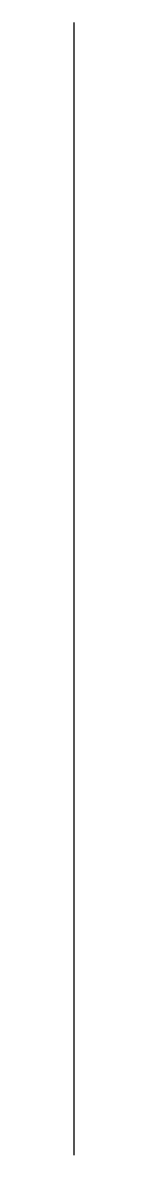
# Model space of a CAD drawing. Header units: millimetres. Extents: x -87.25 to -87.25, y 82.001 to 82.126.
import ezdxf

# ---------------------------------------------------------------- set-up
doc = ezdxf.new("R2010")
doc.units = ezdxf.units.MM

msp = doc.modelspace()

# ---------------------------------------------------------------- linework, layer by layer
at = {"color": 1}
msp.add_line((-87.2503, 82.12587), (-87.2503, 82.00065), dxfattribs=at)

doc.saveas('drawing.dxf')
